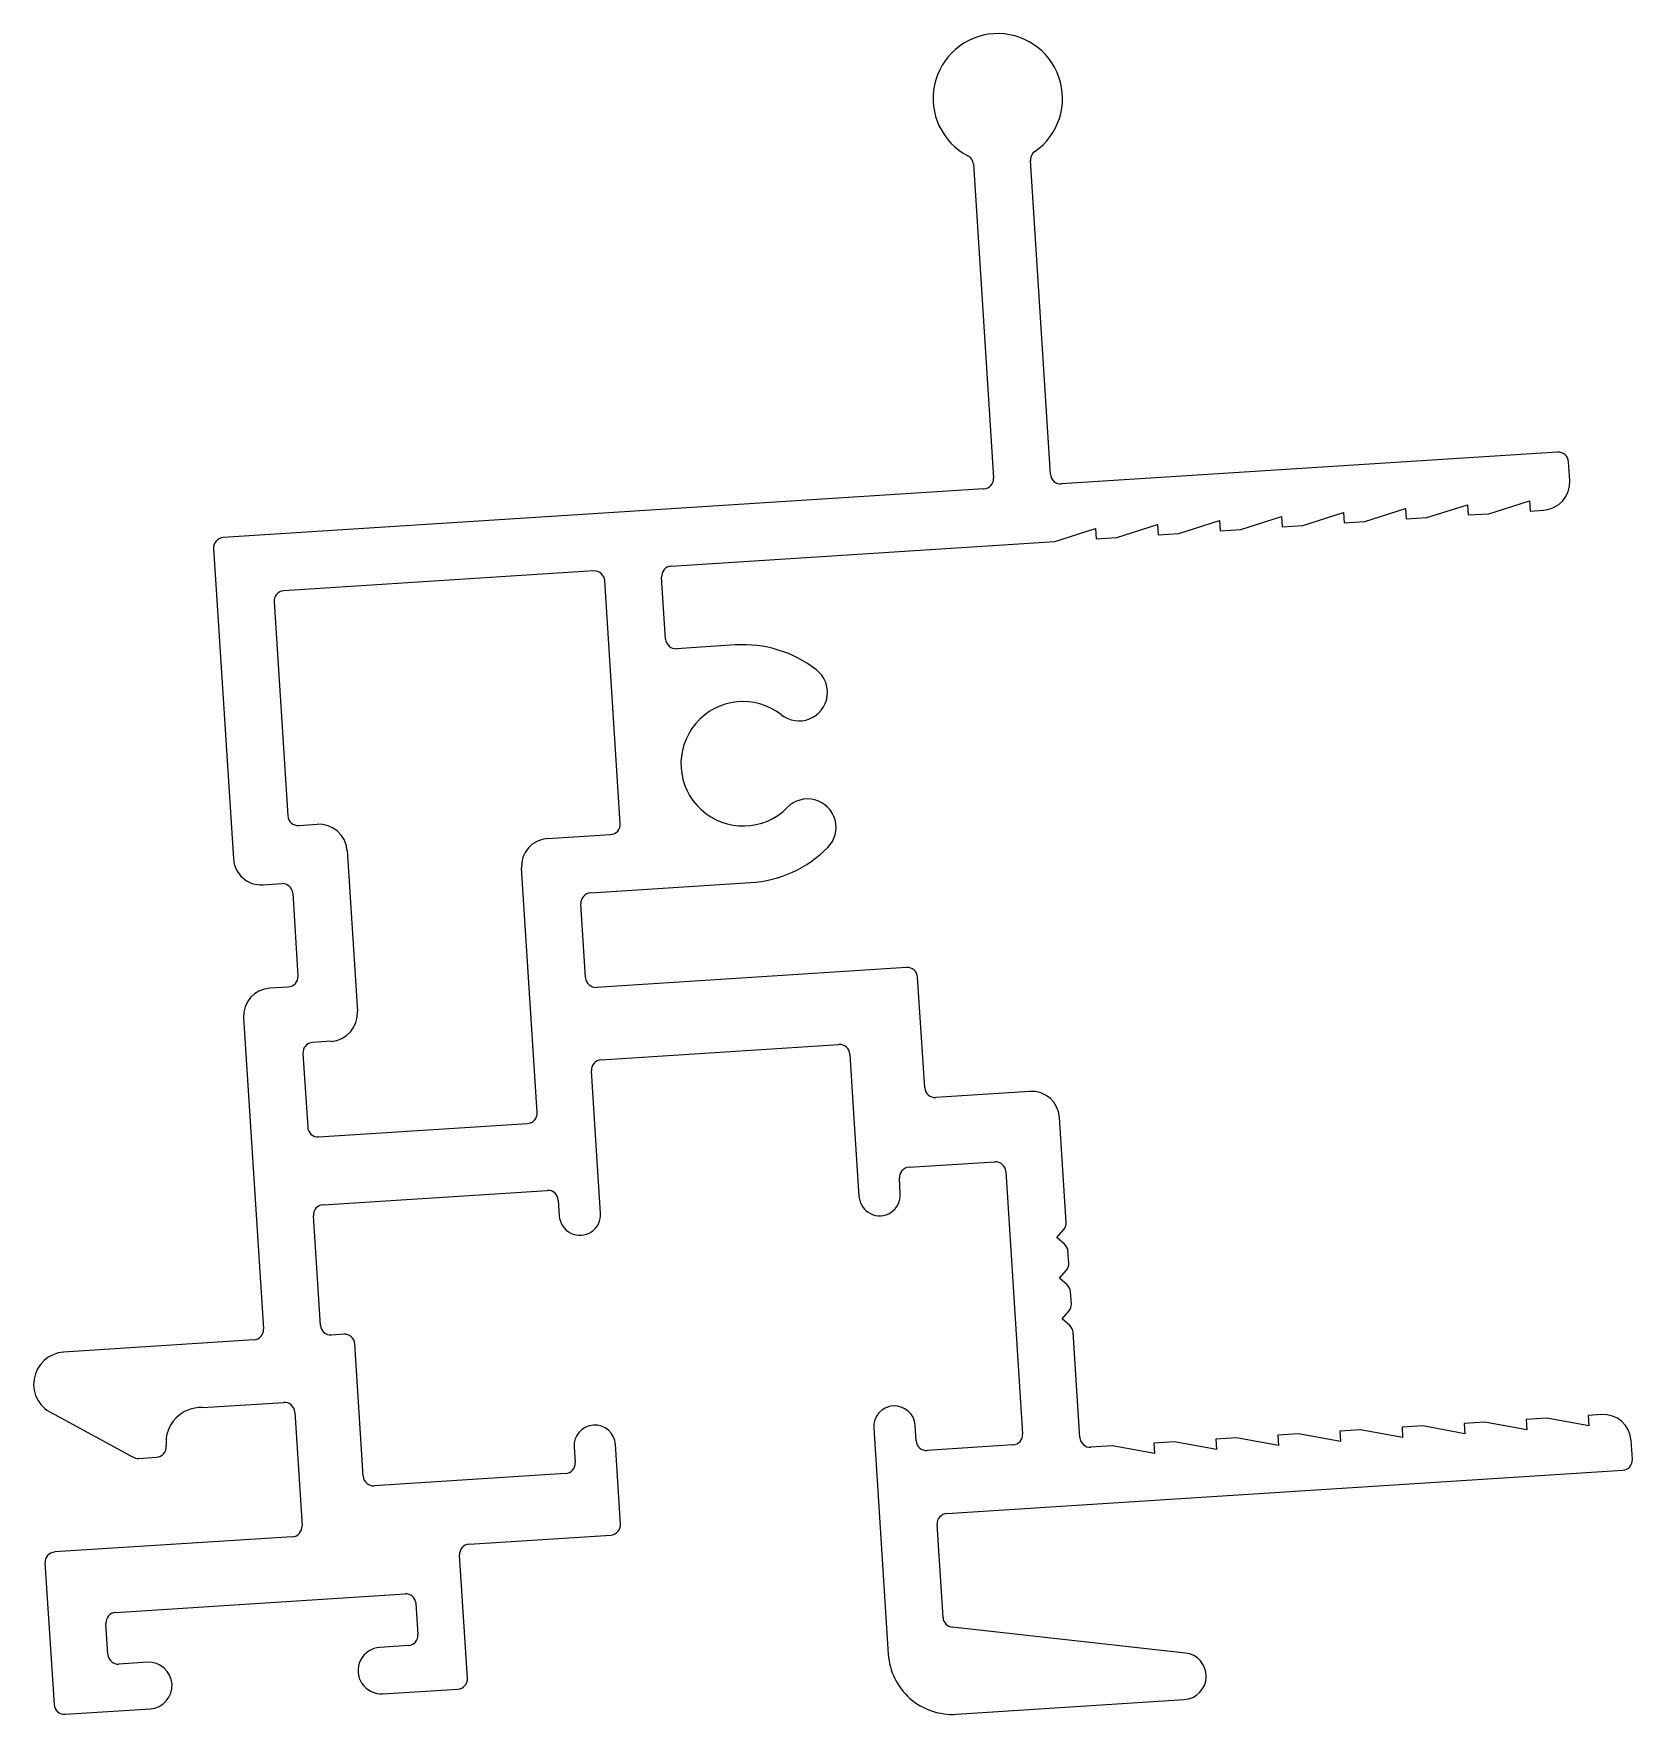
# Model space of a CAD drawing. Extents: x -11.7 to 27.5, y 8.2 to 49.4.
import ezdxf

# ---------------------------------------------------------------- set-up
doc = ezdxf.new("R2010")
doc.units = 0
doc.layers.get('0').update_dxf_attribs({"linetype": 'CONTINUOUS'})

msp = doc.modelspace()

# ---------------------------------------------------------------- linework, layer by layer
for p, q in [((11.385, 46.226), (11.878, 38.534)), ((13.272, 38.623), (12.78, 46.315)), ((25.709, 39.165), (13.542, 38.386)), ((26.008, 38.471), (25.979, 38.928)), ((11.641, 38.264), (-7.016, 37.07)), ((24.024, 37.657), (25.021, 37.976)), ((25.021, 37.976), (25.038, 37.722)), ((17.94, 37.268), (18.938, 37.586)), ((18.938, 37.586), (18.954, 37.333)), ((19.461, 37.365), (20.459, 37.683)), ((20.459, 37.683), (20.475, 37.43)), ((20.982, 37.462), (21.98, 37.781)), ((21.98, 37.781), (21.996, 37.527)), ((21.996, 37.527), (22.503, 37.56)), ((22.503, 37.56), (23.501, 37.878)), ((23.501, 37.878), (23.517, 37.625)), ((23.517, 37.625), (24.024, 37.657)), ((25.038, 37.722), (25.367, 37.743)), ((13.378, 36.976), (14.375, 37.294)), ((14.375, 37.294), (14.391, 37.04)), ((14.898, 37.073), (15.896, 37.391)), ((15.896, 37.391), (15.912, 37.138)), ((15.912, 37.138), (16.419, 37.17)), ((16.419, 37.17), (17.417, 37.489)), ((17.417, 37.489), (17.433, 37.235)), ((17.433, 37.235), (17.94, 37.268)), ((18.954, 37.333), (19.461, 37.365)), ((20.475, 37.43), (20.982, 37.462)), ((-7.253, 36.8), (-6.766, 29.196)), ((3.973, 36.373), (13.378, 36.976)), ((14.391, 37.04), (14.898, 37.073)), ((3.834, 34.583), (3.736, 36.104)), ((5.548, 34.438), (4.103, 34.346)), ((-6.038, 28.555), (-5.581, 28.584)), ((1.992, 28.356), (5.921, 28.608)), ((-5.312, 28.347), (-5.182, 26.319)), ((1.871, 26.278), (1.755, 28.087)), ((9.745, 26.527), (2.141, 26.04)), ((-5.419, 26.049), (-5.875, 26.02)), ((10.188, 23.578), (10.015, 26.29)), ((-6.516, 25.292), (-6.027, 17.662)), ((2.254, 24.266), (8.084, 24.639)), ((8.354, 24.402), (8.43, 23.211)), ((2.093, 22.805), (2.017, 23.996)), ((8.43, 23.211), (8.577, 20.913)), ((12.765, 23.488), (10.458, 23.341)), ((2.241, 20.501), (2.093, 22.805)), ((13.658, 20.274), (13.493, 22.848)), ((9.804, 21.628), (11.908, 21.763)), ((12.178, 21.526), (12.59, 15.087)), ((-4.568, 20.708), (0.932, 21.06)), ((9.591, 20.978), (9.567, 21.359)), ((1.202, 20.823), (1.227, 20.436)), ((-4.633, 17.751), (-4.805, 20.438)), ((13.431, 19.905), (13.596, 20.093)), ((13.619, 19.74), (13.431, 19.905)), ((13.722, 19.276), (13.703, 19.569)), ((13.495, 18.907), (13.66, 19.095)), ((13.683, 18.742), (13.495, 18.907)), ((13.786, 18.278), (13.767, 18.571)), ((13.559, 17.91), (13.724, 18.097)), ((13.746, 17.744), (13.559, 17.91)), ((-6.265, 17.392), (-10.929, 17.094)), ((-4.059, 17.534), (-4.364, 17.514)), ((13.996, 14.999), (13.831, 17.573)), ((-3.582, 14.052), (-3.79, 17.296)), ((-7.527, 15.734), (-5.53, 15.861)), ((-11.165, 15.574), (-9.237, 14.524)), ((-5.261, 15.624), (-5.082, 12.836)), ((9.979, 14.92), (9.955, 15.3)), ((22.402, 15.283), (21.895, 15.25)), ((23.432, 15.094), (22.402, 15.283)), ((23.923, 15.38), (23.416, 15.348)), ((23.416, 15.348), (23.432, 15.094)), ((24.953, 15.192), (23.923, 15.38)), ((25.444, 15.478), (24.937, 15.445)), ((24.937, 15.445), (24.953, 15.192)), ((26.474, 15.289), (25.444, 15.478)), ((26.787, 15.564), (26.458, 15.543)), ((26.458, 15.543), (26.474, 15.289)), ((8.941, 15.235), (9.296, 9.684)), ((16.319, 14.893), (15.812, 14.861)), ((15.812, 14.861), (15.828, 14.607)), ((17.349, 14.705), (16.319, 14.893)), ((17.839, 14.991), (17.332, 14.958)), ((17.332, 14.958), (17.349, 14.705)), ((18.87, 14.802), (17.839, 14.991)), ((19.36, 15.088), (18.853, 15.056)), ((18.853, 15.056), (18.87, 14.802)), ((20.39, 14.9), (19.36, 15.088)), ((20.881, 15.185), (20.374, 15.153)), ((20.374, 15.153), (20.39, 14.9)), ((21.911, 14.997), (20.881, 15.185)), ((21.895, 15.25), (21.911, 14.997)), ((27.545, 14.467), (27.516, 14.923)), ((-9.09, 14.488), (-8.651, 14.516)), ((-8.414, 14.786), (-8.416, 14.812)), ((1.59, 14.765), (1.614, 14.385)), ((2.729, 12.878), (2.604, 14.83)), ((12.353, 14.818), (10.249, 14.683)), ((14.798, 14.796), (14.265, 14.762)), ((15.828, 14.607), (14.798, 14.796)), ((1.377, 14.115), (-3.312, 13.815)), ((10.73, 13.136), (27.307, 14.197)), ((10.639, 10.585), (10.493, 12.866)), ((-5.319, 12.566), (-11.149, 12.193)), ((-0.981, 12.386), (2.492, 12.608)), ((-1.025, 9.1), (-1.218, 12.116)), ((-11.387, 11.923), (-11.164, 8.451)), ((-9.655, 10.711), (-2.557, 11.165)), ((-2.288, 10.928), (-2.239, 10.167)), ((-9.843, 9.68), (-9.892, 10.441)), ((16.582, 9.714), (10.864, 10.349)), ((-2.476, 9.898), (-3.173, 9.853)), ((-8.876, 9.488), (-9.574, 9.443)), ((-3.1, 8.712), (-1.262, 8.83)), ((-10.895, 8.213), (-8.803, 8.347)), ((10.969, 8.213), (16.554, 8.571))]:
    msp.add_line(p, q)
at = {"linetype": 'CONTINUOUS'}
for p, q in [((2.072, 36.252), (-5.532, 35.765)), ((2.723, 30.058), (2.342, 36.014)), ((-5.769, 35.495), (-5.433, 30.248)), ((-5.164, 30.011), (-4.707, 30.04)), ((0.94, 29.689), (2.486, 29.788)), ((-3.979, 29.399), (-3.726, 25.445)), ((0.683, 22.969), (0.299, 28.961)), ((-5.06, 24.418), (-4.944, 22.609)), ((-4.367, 24.717), (-4.823, 24.688)), ((-4.675, 22.372), (0.446, 22.7))]:
    msp.add_line(p, q, dxfattribs=at)
for centre, radius, start, end in [((11.982, 47.843), 1.588, 304.8109, 242.5161), ((11.132, 46.21), 0.254, 3.6635, 62.5161), ((13.033, 46.331), 0.254, 124.8109, 183.6635), ((25.725, 38.911), 0.254, 3.6635, 93.6635), ((11.624, 38.518), 0.254, 273.6635, 3.6635), ((13.526, 38.639), 0.254, 183.6635, 273.6635), ((25.323, 38.428), 0.686, 273.6635, 3.6635), ((-6.999, 36.816), 0.254, 93.6635, 183.6635), ((3.99, 36.12), 0.254, 93.6635, 183.6635), ((4.087, 34.599), 0.254, 183.6635, 273.6635), ((5.735, 31.523), 2.921, 51.9812, 93.6635), ((7.104, 33.274), 0.699, 231.8808, 51.981), ((5.735, 31.523), 1.524, 52.0274, 315.2997), ((7.316, 29.961), 0.699, 315.3461, 135.4463), ((5.735, 31.523), 2.921, 273.6635, 315.3458), ((-6.082, 29.239), 0.686, 183.6635, 273.6635), ((-5.565, 28.331), 0.254, 3.6635, 93.6635), ((2.009, 28.103), 0.254, 93.6635, 183.6635), ((9.761, 26.274), 0.254, 3.6635, 93.6635), ((-5.832, 25.336), 0.686, 93.6635, 183.6635), ((-5.435, 26.303), 0.254, 273.6635, 3.6635), ((2.124, 26.294), 0.254, 183.6635, 273.6635), ((8.101, 24.386), 0.254, 3.6635, 93.6635), ((2.271, 24.013), 0.254, 93.6635, 183.6635), ((10.442, 23.594), 0.254, 183.6635, 273.6635), ((12.809, 22.804), 0.686, 3.6635, 93.6635), ((9.821, 21.375), 0.254, 93.6635, 183.6635), ((11.924, 21.509), 0.254, 3.6635, 93.6635), ((0.949, 20.807), 0.254, 3.6635, 93.6635), ((-4.552, 20.455), 0.254, 93.6635, 183.6635), ((9.084, 20.946), 0.508, 183.6635, 3.6635), ((1.734, 20.469), 0.508, 183.6635, 3.6635), ((13.408, 20.258), 0.25, 318.6635, 3.6635), ((13.454, 19.553), 0.25, 3.6635, 48.6635), ((13.472, 19.26), 0.25, 318.6635, 3.6635), ((13.517, 18.555), 0.25, 3.6635, 48.6635), ((13.536, 18.262), 0.25, 318.6635, 3.6635), ((-4.38, 17.768), 0.254, 183.6635, 273.6635), ((13.581, 17.557), 0.25, 3.6635, 48.6635), ((-6.281, 17.646), 0.254, 273.6635, 3.6635), ((-4.043, 17.28), 0.254, 3.6635, 93.6635), ((-10.878, 16.308), 0.787, 93.6635, 248.6976), ((-7.565, 14.881), 0.854, 87.5021, 184.6034), ((-5.514, 15.608), 0.254, 3.6635, 93.6635), ((9.448, 15.268), 0.508, 3.6635, 183.6635), ((2.097, 14.797), 0.508, 3.6635, 183.6635), ((26.831, 14.879), 0.686, 3.6635, 93.6635), ((10.233, 14.936), 0.254, 183.6635, 273.6635), ((12.337, 15.071), 0.254, 273.6635, 3.6635), ((14.249, 15.015), 0.254, 183.6635, 273.6635), ((-9.106, 14.742), 0.254, 239.1521, 273.6635), ((-8.667, 14.77), 0.254, 273.6635, 3.6635), ((27.291, 14.451), 0.254, 273.6635, 3.6635), ((-3.328, 14.068), 0.254, 183.6635, 273.6635), ((1.361, 14.368), 0.254, 273.6635, 3.6635), ((-5.336, 12.82), 0.254, 273.6635, 3.6635), ((2.475, 12.862), 0.254, 273.6635, 3.6635), ((10.746, 12.882), 0.254, 93.6635, 183.6635), ((-0.965, 12.132), 0.254, 93.6635, 183.6635), ((-11.133, 11.939), 0.254, 93.6635, 183.6635), ((-2.541, 10.912), 0.254, 3.6635, 93.6635), ((-9.638, 10.457), 0.254, 93.6635, 183.6635), ((10.892, 10.602), 0.254, 183.6635, 263.6635), ((-2.492, 10.151), 0.254, 273.6635, 3.6635), ((-9.59, 9.697), 0.254, 183.6635, 273.6635), ((-8.84, 8.917), 0.571, 273.6635, 93.6635), ((-3.137, 9.283), 0.571, 93.6635, 273.6635), ((10.868, 9.785), 1.575, 183.6635, 273.6635), ((16.519, 9.144), 0.574, 273.5337, 83.6635), ((-1.279, 9.083), 0.254, 273.6635, 3.6635), ((-10.911, 8.467), 0.254, 183.6635, 273.6635)]:
    msp.add_arc(centre, radius, start, end)
for centre, radius, start, end in [((2.089, 35.998), 0.254, 3.6635, 93.6635), ((-5.516, 35.511), 0.254, 93.6635, 183.6635), ((-5.18, 30.264), 0.254, 183.6635, 273.6635), ((-4.664, 29.356), 0.686, 3.6635, 93.6635), ((0.984, 29.005), 0.686, 93.6635, 183.6635), ((2.47, 30.041), 0.254, 273.6635, 3.6635), ((-4.41, 25.401), 0.686, 273.6635, 3.6635), ((-4.807, 24.434), 0.254, 93.6635, 183.6635), ((0.429, 22.953), 0.254, 273.6635, 3.6635), ((-4.691, 22.625), 0.254, 183.6635, 273.6635)]:
    msp.add_arc(centre, radius, start, end, dxfattribs=at)

doc.saveas('drawing.dxf')
